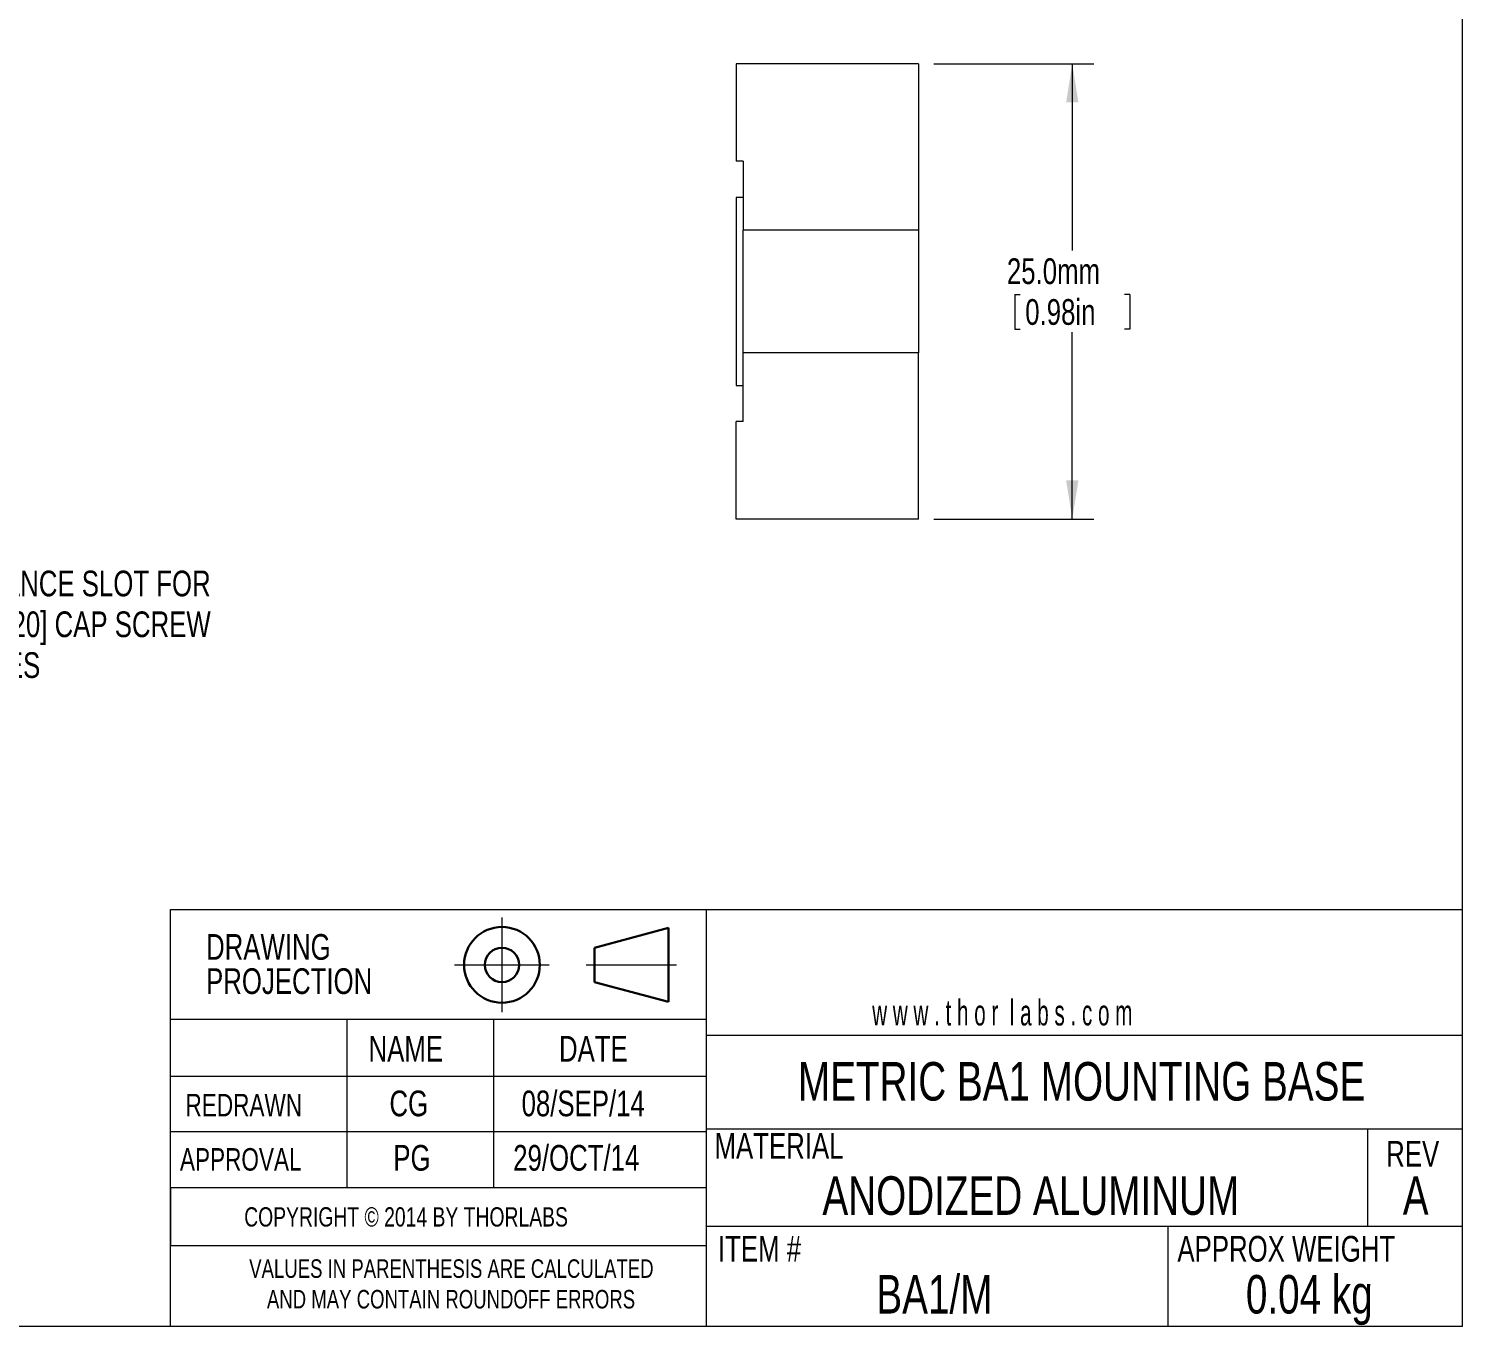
# Model space of a CAD drawing. Header units: millimetres. Extents: x 2 to 278, y 1 to 215.
# Drawn here: x 159.9 to 278, y 0.9 to 107.8 of the extents above; entities that cross this region are included whole.
import ezdxf

# ---------------------------------------------------------------- set-up
doc = ezdxf.new("R2010")
doc.units = ezdxf.units.MM
doc.header["$PDSIZE"] = -1
doc.linetypes.add('CENTERX2', pattern=[20.32, 12.7, -2.54, 2.54, -2.54])
doc.styles.add('SLDTEXTSTYLE0', font='TXT', dxfattribs={"width": 0.75})
doc.styles.add('SLDTEXTSTYLE1', font='TXT', dxfattribs={"width": 0.6})
doc.dimstyles.new('SLDDIMSTYLE2', dxfattribs={"dimtxt": 2.116667, "dimasz": 3.175, "dimexe": 0, "dimexo": 0.0625, "dimgap": 0.529167, "dimtad": 0, "dimtih": 1, "dimtoh": 1, "dimdec": 1, "dimlfac": 0.666667, "dimrnd": 1e-09, "dimzin": 12, "dimdsep": 46, "dimtxsty": 'SLDTEXTSTYLE0', "dimsah": 1, "dimcen": 0, "dimadec": 0, "dimazin": 3, "dimtfac": 1, "dimtdec": 1, "dimtofl": 0, "dimtmove": 1, "dimatfit": 3, "dimfxl": 1, "dimfrac": 2, "dimtolj": 1, "dimtzin": 12, "dimarcsym": 0})
doc.dimstyles.new('SLDDIMSTYLE3', dxfattribs={"dimtxt": 2.116667, "dimasz": 3.175, "dimexe": 0, "dimexo": 0.0625, "dimgap": 0.529167, "dimtad": 0, "dimtih": 1, "dimtoh": 1, "dimdec": 1, "dimlfac": 0.666667, "dimrnd": 1e-09, "dimzin": 4, "dimdsep": 46, "dimtxsty": 'SLDTEXTSTYLE0', "dimsah": 1, "dimcen": 0.09, "dimadec": 0, "dimazin": 1, "dimtfac": 1, "dimtdec": 1, "dimtofl": 0, "dimtmove": 0, "dimatfit": 3, "dimfxl": 1, "dimfrac": 2, "dimtolj": 1, "dimtzin": 12, "dimarcsym": 0})

# ---------------------------------------------------------------- blocks, each defined once
blk = doc.blocks.new('Third Angle Projection Block')
at = {"color": 7, "linetype": 'CENTERX2', "lineweight": 0}
for p, q in [((101.48, 23.81), (101.48, 14.07)), ((96.6, 18.94), (106.35, 18.94)), ((110.14, 18.94), (119.45, 18.94))]:
    blk.add_line(p, q, dxfattribs=at)
at = {"color": 7, "linetype": 'Continuous', "lineweight": 30}
for p, q in [((118.62, 22.75), (111, 20.71)), ((118.62, 15.13), (118.62, 22.75)), ((111, 20.71), (111, 17.17)), ((111, 17.17), (118.62, 15.13))]:
    blk.add_line(p, q, dxfattribs=at)
for radius in [3.9, 1.77]:
    blk.add_circle((101.48, 18.94), radius, dxfattribs=at)
at = {"color": 7, "linetype": 'Continuous', "lineweight": 0}
blk.add_point((101.48, 18.94), dxfattribs=at)
blk = doc.blocks.new('SW_NOTE_0')
at = {"color": 0, "linetype": 'Continuous', "lineweight": 0, "char_height": 1.524, "attachment_point": 2, "style": 'SLDTEXTSTYLE0'}
for s, insert in [('VALUES IN PARENTHESIS ARE CALCULATED', (19.91, 1.96)), ('AND MAY CONTAIN ROUNDOFF ERRORS', (19.88, -0.56))]:
    blk.add_mtext(s, dxfattribs=dict(at, insert=insert))
blk = doc.blocks.new('SW_NOTE_1')
at = {"color": 0, "linetype": 'Continuous', "lineweight": 0, "char_height": 2.117, "attachment_point": 1, "style": 'SLDTEXTSTYLE0'}
for s, insert in [('DRAWING', (0, 2.73)), ('PROJECTION', (0, -0.09))]:
    blk.add_mtext(s, dxfattribs=dict(at, insert=insert))
blk = doc.blocks.new('_D_5')
at = {"color": 7, "linetype": 'Continuous', "lineweight": 0}
for p, q in [((117.74, 89.71), (145.35, 62.09)), ((145.35, 62.09), (149.16, 62.09))]:
    blk.add_line(p, q, dxfattribs=at)
blk.add_solid([(117.74, 89.71), (119.63, 87.1), (120.35, 87.82)], dxfattribs=at)
at = {"color": 7, "linetype": 'Continuous', "lineweight": 0, "attachment_point": 1, "style": 'SLDTEXTSTYLE0'}
for s, insert, char_height in [('CLEARANCE SLOT FOR', (150.75, 63.14), 2.1167), ('M6 [1/4-20] CAP SCREW', (150.75, 59.78), 2.1167), ('2 PLACES', (150.75, 56.42), 2.117)]:
    blk.add_mtext(s, dxfattribs=dict(at, insert=insert, char_height=char_height))
blk = doc.blocks.new('_D_9')
at = {"color": 7, "linetype": 'Continuous', "lineweight": 0}
for p, q in [((234.47, 104.88), (247.65, 104.88)), ((245.87, 104.88), (245.87, 89.5)), ((241.14, 85.88), (241.14, 83.03)), ((241.14, 85.88), (241.57, 85.88)), ((250.61, 85.88), (250.18, 85.88)), ((250.61, 85.88), (250.61, 83.03)), ((241.14, 83.03), (241.57, 83.03)), ((245.87, 67.39), (245.87, 82.77)), ((250.61, 83.03), (250.18, 83.03)), ((234.47, 67.39), (247.65, 67.39))]:
    blk.add_line(p, q, dxfattribs=at)
for points in [[(245.87, 104.88), (245.37, 101.71), (246.38, 101.71)], [(245.87, 67.39), (246.38, 70.57), (245.37, 70.57)]]:
    blk.add_solid(points, dxfattribs=at)
at = {"color": 7, "linetype": 'Continuous', "lineweight": 0, "char_height": 2.117, "attachment_point": 1, "style": 'SLDTEXTSTYLE0'}
for s, insert in [('25.0mm', (240.49, 88.86)), ('0.98in', (242, 85.5))]:
    blk.add_mtext(s, dxfattribs=dict(at, insert=insert))

msp = doc.modelspace()

# ---------------------------------------------------------------- linework, layer by layer
at = {"color": 7, "linetype": 'Continuous', "lineweight": 0}
for p, q in [((277.99, 0.9), (277.99, 214.65)), ((218.2, 104.88), (218.2, 96.86)), ((233.2, 104.88), (218.2, 104.88)), ((220.15, 104.88), (220.15, 104.88)), ((220.22, 104.88), (220.22, 104.88)), ((222.63, 104.88), (222.63, 104.88)), ((222.68, 104.88), (222.68, 104.88)), ((227.55, 104.88), (227.55, 104.88)), ((233.2, 104.88), (233.2, 91.18)), ((218.77, 96.86), (218.2, 96.86)), ((218.77, 96.86), (218.77, 91.18)), ((218.77, 93.87), (218.2, 93.87)), ((218.2, 93.87), (218.2, 78.4)), ((233.2, 91.18), (218.77, 91.18)), ((218.77, 81.09), (218.77, 91.18)), ((233.2, 91.18), (233.2, 81.09)), ((218.77, 75.41), (218.77, 81.09)), ((233.2, 81.09), (218.77, 81.09)), ((233.2, 67.39), (233.2, 81.09)), ((218.2, 78.4), (218.77, 78.4)), ((218.2, 67.39), (218.2, 75.41)), ((218.77, 75.41), (218.2, 75.41)), ((233.2, 67.39), (218.2, 67.39)), ((277.99, 35.24), (277.99, 50.03)), ((171.63, 7.56), (171.63, 35.24)), ((171.63, 35.24), (215.74, 35.24)), ((215.74, 35.24), (215.74, 0.9)), ((215.74, 35.24), (277.99, 35.24)), ((171.63, 12.3), (171.63, 26.17)), ((171.63, 0.9), (171.63, 26.17)), ((215.74, 26.17), (171.63, 26.17)), ((186.13, 26.17), (186.13, 12.3)), ((198.21, 26.17), (198.21, 12.3)), ((215.74, 24.89), (277.99, 24.89)), ((215.74, 21.49), (171.63, 21.49)), ((215.74, 16.92), (171.63, 16.92)), ((215.74, 17.16), (277.99, 17.16)), ((270.17, 17.16), (270.17, 9.14)), ((215.74, 12.3), (171.63, 12.3)), ((171.63, 12.3), (171.63, 7.56)), ((215.74, 9.14), (277.99, 9.14)), ((253.75, 9.14), (253.75, 0.9)), ((171.63, 7.56), (215.74, 7.56)), ((277.99, 0.9), (1.58, 0.9))]:
    msp.add_line(p, q, dxfattribs=at)

# ---------------------------------------------------------------- block references
at = {"color": 7, "linetype": 'Continuous', "xscale": 0.8, "yscale": 0.8, "zscale": 0.8}
msp.add_blockref('Third Angle Projection Block', (117.73, 15.52), dxfattribs=at)
at = {"color": 7, "linetype": 'Continuous', "lineweight": 0}
for name, p in [('SW_NOTE_1', (174.55, 30.48)), ('SW_NOTE_0', (174.84, 4.46))]:
    msp.add_blockref(name, p, dxfattribs=at)

# ---------------------------------------------------------------- texts
for s, insert, char_height, attachment_point, style in [('w w w . t h o r  l a b s . c o m', (229.4, 27.8), 2.1167, 1, 'SLDTEXTSTYLE1'), ('NAME', (187.93, 24.82), 2.117, 1, 'SLDTEXTSTYLE0'), ('DATE', (203.61, 24.82), 2.117, 1, 'SLDTEXTSTYLE0'), ('METRIC BA1 MOUNTING BASE', (246.64, 22.67), 3.175, 2, 'SLDTEXTSTYLE0'), ('CG', (189.65, 20.32), 2.117, 1, 'SLDTEXTSTYLE0'), ('08/SEP/14', (200.53, 20.32), 2.117, 1, 'SLDTEXTSTYLE0'), ('REDRAWN', (172.86, 20.05), 1.852, 1, 'SLDTEXTSTYLE0'), ('MATERIAL', (216.42, 16.82), 2.117, 1, 'SLDTEXTSTYLE0'), ('APPROVAL', (172.4, 15.58), 1.852, 1, 'SLDTEXTSTYLE0'), ('PG', (189.97, 15.84), 2.117, 1, 'SLDTEXTSTYLE0'), ('29/OCT/14', (199.84, 15.84), 2.117, 1, 'SLDTEXTSTYLE0'), ('REV', (271.72, 16.17), 2.117, 1, 'SLDTEXTSTYLE0'), ('ANODIZED ALUMINUM', (242.46, 13.26), 3.175, 2, 'SLDTEXTSTYLE0'), ('A', (274.15, 13.26), 3.17, 2, 'SLDTEXTSTYLE0'), ('COPYRIGHT © 2014 BY THORLABS', (177.69, 10.71), 1.5875, 1, 'SLDTEXTSTYLE0'), ('ITEM #', (216.7, 8.35), 2.117, 1, 'SLDTEXTSTYLE0'), ('APPROX WEIGHT', (254.53, 8.35), 2.1167, 1, 'SLDTEXTSTYLE0'), ('BA1/M', (234.52, 5.13), 3.175, 2, 'SLDTEXTSTYLE0'), ('0.04 kg', (265.39, 5.13), 3.175, 2, 'SLDTEXTSTYLE0')]:
    msp.add_mtext(s, dxfattribs=dict(at, insert=insert, char_height=char_height, attachment_point=attachment_point, style=style))

# ---------------------------------------------------------------- dimensions: what is measured, and where the dimension line sits
dim = msp.add_linear_dim(base=(245.87, 67.39), p1=(233.2, 104.88), p2=(233.2, 67.39), angle=90, dimstyle='SLDDIMSTYLE3', dxfattribs=at)
dim.commit()
dim.dimension.update_dxf_attribs({"geometry": '_D_9', "text_midpoint": (245.87, 86.14), "dimtype": 160})
dim = msp.add_radius_dim(center=(121.31, 86.14), mpoint=(117.74, 89.71), text='CLEARANCE SLOT FOR\\PM6 [1/4-20] CAP SCREW\\P2 PLACES', dimstyle='SLDDIMSTYLE2', override={"dimpost": '<>'}, dxfattribs=at)
dim.commit()
dim.dimension.update_dxf_attribs({"geometry": '_D_5', "text_midpoint": (167.05, 62.09), "dimtype": 164})

doc.saveas('drawing.dxf')
